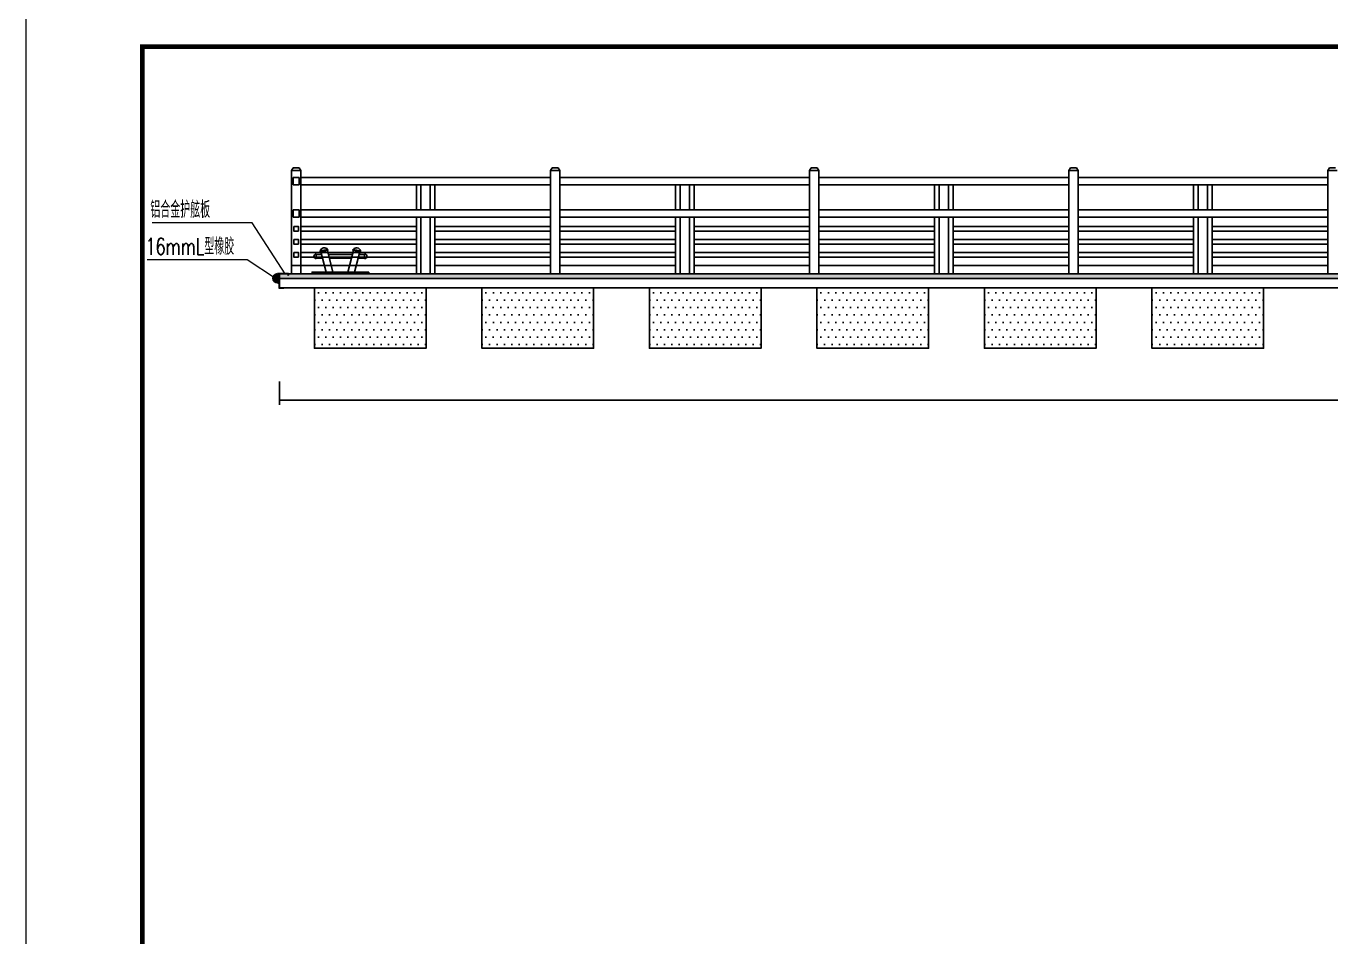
# Model space of a CAD drawing. Header units: inches. Extents: x 23 to 68, y 10 to 115.
# Drawn here: x 23.29 to 37.31, y 62.94 to 72.73 of the extents above; entities that cross this region are included whole.
import ezdxf

# ---------------------------------------------------------------- set-up
doc = ezdxf.new("R2010")
doc.units = ezdxf.units.IN
doc.header["$LTSCALE"] = 1000
doc.header["$MEASUREMENT"] = 0
doc.layers.add('00标注文字', color=2, linetype='Continuous', lineweight=15)
for name, color, linetype in [('lmfx', 5, 'Continuous'), ('lmmt', 2, 'Continuous'), ('图框', 7, 'Continuous'), ('栏杆', 2, 'Continuous'), ('辅助', 7, 'Continuous'), ('钢结构', 5, 'Continuous')]:
    doc.layers.add(name, color=color, linetype=linetype)
doc.styles.get("Standard").update_dxf_attribs({"font": 'txt', "bigfont": 'gbcbig.shx'})
doc.styles.add('TSSD_Dimension', font='tssdeng.shx', dxfattribs={"width": 0.8, "bigfont": 'hztxt.shx'})
doc.dimstyles.new('TSSD_200_1_3.5', dxfattribs={"dimscale": 0.25, "dimtxt": 0.5, "dimasz": 0.25, "dimexe": 1, "dimexo": 2.5, "dimgap": 1, "dimtad": 1, "dimdec": 0, "dimlfac": 100, "dimzin": 0, "dimdsep": 46, "dimtxsty": 'TSSD_Dimension', "dimcen": 0, "dimdle": 1, "dimclrd": 3, "dimclre": 3, "dimclrt": 7, "dimadec": 1, "dimazin": 0, "dimtfac": 1, "dimtdec": 0, "dimtix": 1, "dimtmove": 2, "dimatfit": 3, "dimfxl": 5, "dimfxlon": 1, "dimtolj": 1, "dimtzin": 0, "dimarcsym": 0})

# ---------------------------------------------------------------- blocks, each defined once
blk = doc.blocks.new('x')
at = {"layer": 'lmfx', "color": 7}
blk.add_lwpolyline([(7362307, 3813659), (7362287, 3813659), (7362287, 3813559), (7362445, 3813559), (7362445, 3813609), (7362441, 3813609), (7362441, 3813563), (7362291, 3813563), (7362291, 3813655), (7362307, 3813655), (7362307, 3813659)], close=True, dxfattribs=at)
at = {"layer": '栏杆', "color": 7}
for p, q in [((7362287, 3813559), (7362287, 3813547)), ((7362287, 3813547), (7362297, 3813547)), ((7362289, 3813557), (7362289, 3813549)), ((7362289, 3813557), (7362389, 3813557)), ((7362297, 3813549), (7362289, 3813549)), ((7362297, 3813547), (7362297, 3813549)), ((7362381, 3813547), (7362381, 3813549)), ((7362381, 3813549), (7362389, 3813549)), ((7362391, 3813547), (7362381, 3813547)), ((7362391, 3813559), (7362391, 3813547))]:
    blk.add_line(p, q, dxfattribs=at)
at = {"layer": '钢结构', "color": 7}
blk.add_line((7362389, 3813549), (7362389, 3813557), dxfattribs=at)
blk = doc.blocks.new('d')
at = {"layer": '钢结构', "color": 5}
for p, q in [((3001302, 1589187), (3001312, 1589187)), ((3001302, 1589182), (3001312, 1589182)), ((3001302, 1589182), (3001302, 1589174)), ((3001302, 1589174), (3001327, 1589174)), ((3001311, 1589195), (3001393, 1589195)), ((3001312, 1589182), (3001312, 1589187)), ((3001327, 1589195), (3001327, 1589220)), ((3001327, 1589187), (3001377, 1589187)), ((3001327, 1589182), (3001327, 1589187)), ((3001327, 1589182), (3001327, 1589182)), ((3001327, 1589182), (3001327, 1589174)), ((3001335, 1589195), (3001335, 1589225)), ((3001348, 1589228), (3001348, 1589195)), ((3001356, 1589228), (3001356, 1589195)), ((3001369, 1589195), (3001369, 1589225)), ((3001377, 1589195), (3001377, 1589220)), ((3001377, 1589182), (3001377, 1589187)), ((3001377, 1589182), (3001377, 1589182)), ((3001377, 1589182), (3001377, 1589174)), ((3001377, 1589174), (3001402, 1589174)), ((3001392, 1589187), (3001402, 1589187)), ((3001392, 1589182), (3001392, 1589187)), ((3001392, 1589182), (3001402, 1589182)), ((3001402, 1589174), (3001402, 1589182))]:
    blk.add_line(p, q, dxfattribs=at)
for radius, start, end in [(50, 0, 180), (42, 10.9806, 169.0194)]:
    blk.add_arc((3001352, 1589187), radius, start, end, dxfattribs=at)
blk = doc.blocks.new('*D190')
at = {"layer": 'Defpoints', "color": 0, "transparency": 16777216}
for p in [(26.012, 69.908), (58.212, 69.908), (58.212, 68.709)]:
    blk.add_point(p, dxfattribs=at)
at = {"layer": '辅助', "color": 3, "linetype": 'ByBlock', "lineweight": -2, "transparency": 16777216}
for p, q in [((26.012, 68.909), (26.012, 68.659)), ((58.212, 68.909), (58.212, 68.659))]:
    blk.add_line(p, q, dxfattribs=at)
at = {"layer": '辅助', "color": 3, "lineweight": -2, "transparency": 16777216}
blk.add_line((26.025, 68.709), (58.2, 68.709), dxfattribs=at)
at = {"layer": '辅助', "color": 3, "transparency": 16777216}
for points in [[(26.025, 68.711), (26.025, 68.707), (26.012, 68.709)], [(58.2, 68.711), (58.2, 68.707), (58.212, 68.709)]]:
    blk.add_solid(points, dxfattribs=at)
at = {"layer": '辅助', "color": 7, "transparency": 16777216, "insert": (42.112, 68.834), "char_height": 0.15, "attachment_point": 5, "style": 'TSSD_Dimension'}
blk.add_mtext('\\A1;3200', dxfattribs=at)
blk = doc.blocks.new('A$C54130089')
at = {"color": 2}
for p, q in [((35, 204), (40, 204)), ((35, 154), (40, 154)), ((40, 204), (40, 154)), ((40, 199), (99, 199)), ((40, 159), (109, 159)), ((163, 254), (84, 238)), ((148, 10), (91, 228)), ((160, 242), (92, 228)), ((220, 10), (160, 242)), ((171, 199), (429, 199)), ((182, 159), (418, 159)), ((380, 10), (440, 242)), ((437, 254), (516, 238)), ((440, 242), (508, 228)), ((452, 10), (509, 228)), ((560, 159), (491, 159)), ((560, 199), (501, 199)), ((560, 204), (560, 154)), ((565, 204), (560, 204)), ((565, 154), (560, 154))]:
    blk.add_line(p, q, dxfattribs=at)
for points in [[(92, 228), (87, 227), (84, 238, -0.591967), (163, 254), (165, 243), (160, 242)], [(508, 228), (513, 227), (516, 238, 0.591967), (437, 254), (435, 243), (440, 242)]]:
    blk.add_lwpolyline(points, format="xyb", dxfattribs=at)
blk.add_lwpolyline([(-5, 10), (605, 10), (605, 0), (-5, 0)], close=True, dxfattribs=at)
for centre, start, end in [((41, 179), 102.6804, 257.3196), ((559, 179), 282.6804, 77.3196)]:
    blk.add_arc(centre, 25.6, start, end, dxfattribs=at)

msp = doc.modelspace()

# ---------------------------------------------------------------- hatches: boundary and pattern name
h = msp.add_hatch()
h.set_pattern_fill('DOTS', color=256, scale=0.05)
h.set_pattern_definition([(0, (0, 54.14751), (0.0396875, 0.079375), [0, -0.079375])])
h.paths.add_polyline_path([(26.388, 69.918), (27.588, 69.918), (27.588, 69.268), (26.388, 69.268)])
h = msp.add_hatch()
h.set_pattern_fill('DOTS', color=256, scale=0.05)
h.set_pattern_definition([(0, (1.8, 54.14751), (0.0396875, 0.079375), [0, -0.079375])])
h.paths.add_polyline_path([(28.188, 69.918), (29.388, 69.918), (29.388, 69.268), (28.188, 69.268)])
h = msp.add_hatch()
h.set_pattern_fill('DOTS', color=256, scale=0.05)
h.set_pattern_definition([(0, (3.6, 54.14751), (0.0396875, 0.079375), [0, -0.079375])])
h.paths.add_polyline_path([(29.988, 69.918), (31.188, 69.918), (31.188, 69.268), (29.988, 69.268)])
h = msp.add_hatch()
h.set_pattern_fill('DOTS', color=256, scale=0.05)
h.set_pattern_definition([(0, (5.4, 54.14751), (0.0396875, 0.079375), [0, -0.079375])])
h.paths.add_polyline_path([(31.788, 69.918), (32.988, 69.918), (32.988, 69.268), (31.788, 69.268)])
h = msp.add_hatch()
h.set_pattern_fill('DOTS', color=256, scale=0.05)
h.set_pattern_definition([(0, (7.2, 54.14751), (0.0396875, 0.079375), [0, -0.079375])])
h.paths.add_polyline_path([(33.588, 69.918), (34.788, 69.918), (34.788, 69.268), (33.588, 69.268)])
h = msp.add_hatch()
h.set_pattern_fill('DOTS', color=256, scale=0.05)
h.set_pattern_definition([(0, (9, 54.14751), (0.0396875, 0.079375), [0, -0.079375])])
h.paths.add_polyline_path([(35.388, 69.918), (36.588, 69.918), (36.588, 69.268), (35.388, 69.268)])
at = {"layer": 'lmmt'}
h = msp.add_hatch(dxfattribs=at)
h.set_pattern_fill('BRASS', color=251, scale=0.004)
h.set_pattern_definition([(0, (-7297.74936, -3732.806535), (0, 0.0254), []), (0, (-7297.74936, -3732.793835), (0, 0.0254), [0.0127, -0.00635])])
h.paths.add_polyline_path([(26.012, 70.068), (58.212, 70.068), (58.212, 70.018), (26.012, 70.018)])

# ---------------------------------------------------------------- linework, layer by layer
at = {"linetype": 'Continuous', "lineweight": 18, "const_width": 0.05}
msp.add_lwpolyline([(24.541, 72.51), (59.916, 72.51), (59.916, 52.51), (24.541, 52.51)], close=True, dxfattribs=at)
at = {"color": 5}
for points in [[(26.388, 69.918), (27.588, 69.918), (27.588, 69.268), (26.388, 69.268)], [(28.188, 69.918), (29.388, 69.918), (29.388, 69.268), (28.188, 69.268)], [(29.988, 69.918), (31.188, 69.918), (31.188, 69.268), (29.988, 69.268)], [(31.788, 69.918), (32.988, 69.918), (32.988, 69.268), (31.788, 69.268)], [(33.588, 69.918), (34.788, 69.918), (34.788, 69.268), (33.588, 69.268)], [(35.388, 69.918), (36.588, 69.918), (36.588, 69.268), (35.388, 69.268)]]:
    msp.add_lwpolyline(points, close=True, dxfattribs=at)
at = {"layer": '00标注文字'}
for points in [[(26.073, 70.068), (25.719, 70.615), (24.645, 70.615)], [(25.969, 70.016), (25.667, 70.219), (24.593, 70.219)]]:
    msp.add_lwpolyline(points, dxfattribs=at)
at = {"layer": 'lmmt', "color": 2}
for p, q in [((26.142, 71.178), (26.16, 71.208)), ((26.142, 71.178), (26.142, 70.068)), ((26.242, 71.178), (26.142, 71.178)), ((26.225, 71.208), (26.16, 71.208)), ((26.242, 71.178), (26.225, 71.208)), ((26.242, 71.178), (26.242, 70.068)), ((26.242, 71.103), (28.926, 71.103)), ((28.926, 71.178), (28.944, 71.208)), ((28.926, 70.068), (28.926, 71.178)), ((29.026, 71.178), (28.926, 71.178)), ((29.008, 71.208), (28.944, 71.208)), ((29.026, 71.178), (29.008, 71.208)), ((29.026, 70.068), (29.026, 71.178)), ((29.026, 71.103), (31.71, 71.103)), ((31.71, 71.178), (31.728, 71.208)), ((31.71, 70.068), (31.71, 71.178)), ((31.81, 71.178), (31.71, 71.178)), ((31.792, 71.208), (31.728, 71.208)), ((31.81, 71.178), (31.792, 71.208)), ((31.81, 70.068), (31.81, 71.178)), ((31.81, 71.103), (34.494, 71.103)), ((34.494, 71.178), (34.512, 71.208)), ((34.494, 70.068), (34.494, 71.178)), ((34.594, 71.178), (34.494, 71.178)), ((34.576, 71.208), (34.512, 71.208)), ((34.594, 71.178), (34.576, 71.208)), ((34.594, 70.068), (34.594, 71.178)), ((34.594, 71.103), (37.277, 71.103)), ((37.277, 71.178), (37.295, 71.208)), ((37.277, 70.068), (37.277, 71.178)), ((37.377, 71.178), (37.277, 71.178)), ((37.36, 71.208), (37.295, 71.208)), ((26.242, 71.025), (28.926, 71.025)), ((27.484, 71.025), (27.484, 70.755)), ((27.534, 71.025), (27.534, 70.755)), ((27.634, 71.025), (27.634, 70.755)), ((27.684, 71.025), (27.684, 70.755)), ((29.026, 71.025), (31.71, 71.025)), ((30.268, 71.025), (30.268, 70.755)), ((30.318, 71.025), (30.318, 70.755)), ((30.418, 71.025), (30.418, 70.755)), ((30.468, 71.025), (30.468, 70.755)), ((31.81, 71.025), (34.494, 71.025)), ((33.052, 71.025), (33.052, 70.755)), ((33.102, 71.025), (33.102, 70.755)), ((33.202, 71.025), (33.202, 70.755)), ((33.252, 71.025), (33.252, 70.755)), ((34.594, 71.025), (37.277, 71.025)), ((35.836, 71.025), (35.836, 70.755)), ((35.886, 71.025), (35.886, 70.755)), ((35.986, 71.025), (35.986, 70.755)), ((36.036, 71.025), (36.036, 70.755)), ((26.242, 70.755), (28.926, 70.755)), ((26.242, 70.678), (28.926, 70.678)), ((27.484, 70.678), (27.484, 70.068)), ((27.534, 70.678), (27.534, 70.068)), ((27.634, 70.678), (27.634, 70.068)), ((27.684, 70.678), (27.684, 70.068)), ((29.026, 70.755), (31.71, 70.755)), ((29.026, 70.678), (31.71, 70.678)), ((30.268, 70.678), (30.268, 70.068)), ((30.318, 70.678), (30.318, 70.068)), ((30.418, 70.678), (30.418, 70.068)), ((30.468, 70.678), (30.468, 70.068)), ((31.81, 70.755), (34.494, 70.755)), ((31.81, 70.678), (34.494, 70.678)), ((33.052, 70.678), (33.052, 70.068)), ((33.102, 70.678), (33.102, 70.068)), ((33.202, 70.678), (33.202, 70.068)), ((33.252, 70.678), (33.252, 70.068)), ((34.594, 70.755), (37.277, 70.755)), ((34.594, 70.678), (37.277, 70.678)), ((35.836, 70.678), (35.836, 70.068)), ((35.886, 70.678), (35.886, 70.068)), ((35.986, 70.678), (35.986, 70.068)), ((36.036, 70.678), (36.036, 70.068)), ((26.242, 70.578), (27.484, 70.578)), ((26.242, 70.528), (27.484, 70.528)), ((27.684, 70.578), (28.926, 70.578)), ((27.684, 70.528), (28.926, 70.528)), ((29.026, 70.578), (30.268, 70.578)), ((29.026, 70.528), (30.268, 70.528)), ((30.468, 70.578), (31.71, 70.578)), ((30.468, 70.528), (31.71, 70.528)), ((31.81, 70.578), (33.052, 70.578)), ((31.81, 70.528), (33.052, 70.528)), ((33.252, 70.578), (34.494, 70.578)), ((33.252, 70.528), (34.494, 70.528)), ((34.594, 70.578), (35.836, 70.578)), ((34.594, 70.528), (35.836, 70.528)), ((36.036, 70.578), (37.277, 70.578)), ((36.036, 70.528), (37.277, 70.528)), ((26.242, 70.438), (27.484, 70.438)), ((26.242, 70.388), (27.484, 70.388)), ((27.684, 70.438), (28.926, 70.438)), ((27.684, 70.388), (28.926, 70.388)), ((29.026, 70.438), (30.268, 70.438)), ((29.026, 70.388), (30.268, 70.388)), ((30.468, 70.438), (31.71, 70.438)), ((30.468, 70.388), (31.71, 70.388)), ((31.81, 70.438), (33.052, 70.438)), ((31.81, 70.388), (33.052, 70.388)), ((33.252, 70.438), (34.494, 70.438)), ((33.252, 70.388), (34.494, 70.388)), ((34.594, 70.438), (35.836, 70.438)), ((34.594, 70.388), (35.836, 70.388)), ((36.036, 70.438), (37.277, 70.438)), ((36.036, 70.388), (37.277, 70.388)), ((26.242, 70.298), (27.484, 70.298)), ((26.242, 70.248), (27.484, 70.248)), ((27.684, 70.298), (28.926, 70.298)), ((27.684, 70.248), (28.926, 70.248)), ((29.026, 70.298), (30.268, 70.298)), ((29.026, 70.248), (30.268, 70.248)), ((30.468, 70.298), (31.71, 70.298)), ((30.468, 70.248), (31.71, 70.248)), ((31.81, 70.298), (33.052, 70.298)), ((31.81, 70.248), (33.052, 70.248)), ((33.252, 70.298), (34.494, 70.298)), ((33.252, 70.248), (34.494, 70.248)), ((34.594, 70.298), (35.836, 70.298)), ((34.594, 70.248), (35.836, 70.248)), ((36.036, 70.298), (37.277, 70.298)), ((36.036, 70.248), (37.277, 70.248)), ((26.242, 70.158), (27.484, 70.158)), ((27.684, 70.158), (28.926, 70.158)), ((29.026, 70.158), (30.268, 70.158)), ((30.468, 70.158), (31.71, 70.158)), ((31.81, 70.158), (33.052, 70.158)), ((33.252, 70.158), (34.494, 70.158)), ((34.594, 70.158), (35.836, 70.158)), ((36.036, 70.158), (37.277, 70.158))]:
    msp.add_line(p, q, dxfattribs=at)
at = {"layer": 'lmmt', "color": 40}
msp.add_line((26.012, 69.908), (26.012, 70.019), dxfattribs=at)
at = {"layer": 'lmmt', "color": 0}
msp.add_line((26.012, 69.918), (58.132, 69.918), dxfattribs=at)
at = {"layer": 'lmmt', "color": 2}
msp.add_lwpolyline([(26.012, 70.068), (58.212, 70.068), (58.212, 70.018), (26.012, 70.018)], close=True, dxfattribs=at)
at = {"layer": '图框', "color": 7, "linetype": 'Continuous', "lineweight": 18, "flags": 128}
msp.add_lwpolyline([(23.291, 73.01), (60.416, 73.01), (60.416, 52.01), (23.291, 52.01)], close=True, dxfattribs=at)
at = {"layer": '栏杆', "color": 253}
msp.add_line((26.242, 70.158), (26.142, 70.158), dxfattribs=at)
for points in [[(26.161, 71.103), (26.224, 71.103), (26.224, 71.025), (26.161, 71.025)], [(26.161, 70.755), (26.224, 70.755), (26.224, 70.678), (26.161, 70.678)], [(26.167, 70.578), (26.217, 70.578), (26.217, 70.528), (26.167, 70.528)], [(26.167, 70.438), (26.217, 70.438), (26.217, 70.388), (26.167, 70.388)], [(26.167, 70.298), (26.217, 70.298), (26.217, 70.248), (26.167, 70.248)]]:
    msp.add_lwpolyline(points, close=True, dxfattribs=at)

# ---------------------------------------------------------------- block references
at = {"layer": 'lmmt', "color": 2, "xscale": -0.001, "yscale": 0.001, "zscale": 0.001}
msp.add_blockref('A$C54130089', (26.968, 70.077), dxfattribs=at)
at = {"layer": '钢结构', "color": 7, "xscale": 0.001, "yscale": 0.001, "zscale": 0.001}
for name, p, rotation in [('d', (1615.18, -2931.332), 89.99999999999999), ('x', (-3787.55, 7432.359), 270)]:
    msp.add_blockref(name, p, dxfattribs=dict(at, rotation=rotation))

# ---------------------------------------------------------------- texts
at = {"layer": '00标注文字', "lineweight": 0, "width": 0.7}
for s, p in [('铝合金护舷板', (24.626, 70.669)), ('16mmL型橡胶', (24.574, 70.273))]:
    msp.add_text(s, height=0.18, dxfattribs=at).set_placement(p)

# ---------------------------------------------------------------- dimensions: what is measured, and where the dimension line sits
at = {"layer": '辅助'}
dim = msp.add_linear_dim(base=(58.212, 68.709), p1=(26.012, 69.908), p2=(58.212, 69.908), text='3200', dimstyle='TSSD_200_1_3.5', override={"dimscale": 0.05, "dimtxt": 3, "dimfxl": 4}, dxfattribs=at)
dim.commit()
dim.dimension.update_dxf_attribs({"geometry": '*D190', "text_midpoint": (42.112, 68.834)})

doc.saveas('drawing.dxf')
